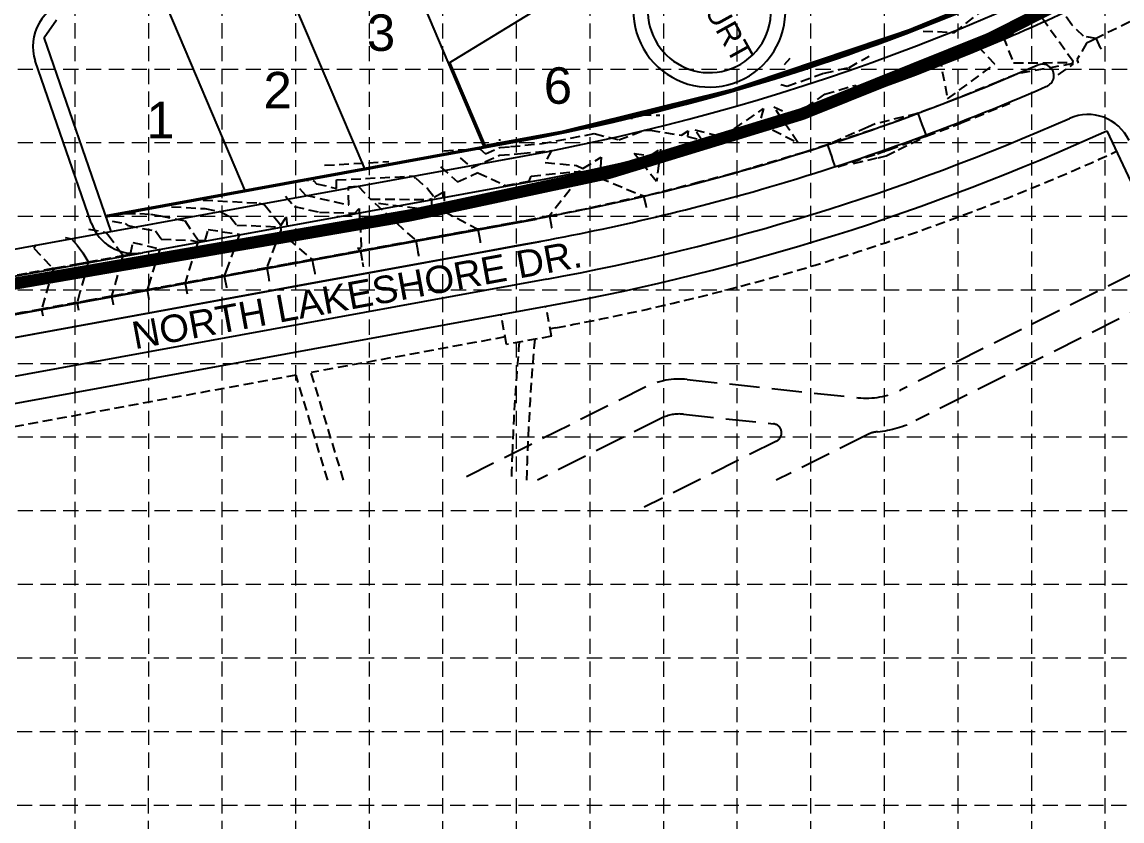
# Model space of a CAD drawing. Header units: feet. Extents: x 4586 to 6528, y 2127 to 5231.
# Drawn here: x 5134 to 5858, y 2652 to 3178 of the extents above; entities that cross this region are included whole.
import ezdxf
from ezdxf.enums import TextEntityAlignment as Align

# ---------------------------------------------------------------- set-up
doc = ezdxf.new("R2010")
doc.units = ezdxf.units.FT
doc.header["$LTSCALE"] = 80
doc.header["$MEASUREMENT"] = 0
for name, pattern in [('DASHED', [0.35, 0.25, -0.1]), ('HIDDEN', [0.375, 0.25, -0.125]), ('PHANTOM2', [1.25, 0.625, -0.125, 0.125, -0.125, 0.125, -0.125]), ('TIGHT', [0.12, 0.08, -0.04])]:
    doc.linetypes.add(name, pattern=pattern)
for name, color, linetype in [('CONT-MJR', 9, 'TIGHT'), ('CONT-MNR', 8, 'TIGHT'), ('GRID', 254, 'HIDDEN'), ('LIMITS OF DISTURBANCE', 1, 'HIDDEN'), ('LOTNUMS', 8, 'CONTINUOUS'), ('LOTS', 8, 'CONTINUOUS'), ('NEW-FIRELANE', 8, 'DASHED'), ('P-PAV', 8, 'CONTINUOUS'), ('P-RW', 161, 'TIGHT'), ('PROPERTY', 7, 'PHANTOM2'), ('ROAD-LINE', 60, 'CONTINUOUS'), ('ROW', 60, 'CONTINUOUS'), ('STREETS', 9, 'CONTINUOUS'), ('txu', 8, 'TIGHT')]:
    doc.layers.add(name, color=color, linetype=linetype)
doc.styles.get("Standard").update_dxf_attribs({"font": 'ARIAL.TTF', "height": 6.4})

msp = doc.modelspace()

# ---------------------------------------------------------------- linework, layer by layer
at = {"layer": 'CONT-MJR', "color": 35}
for points, elevation in [([(5636.06, 3149.68), (5639.7, 3153.84)], 545), ([(5341.25, 3073.61), (5392.13, 3076.15)], 540), ([(5341.36, 3068.07), (5341.25, 3073.61)], 540), ([(5451.81, 3069.08), (5450.95, 3069.69)], 540), ([(5405.46, 3062.36), (5412.18, 3065.98)], 540), ([(5200.9, 3051.54), (5202.61, 3051.43)], 535), ([(5202.61, 3051.43), (5211.75, 3051.5)], 535), ([(5211.75, 3051.5), (5218.95, 3051.11)], 535), ([(5218.95, 3051.11), (5225.38, 3049.88)], 535), ([(5277.47, 3037.83), (5269.76, 3016.91)], 535), ([(5407.01, 3036.14), (5393.46, 3033.64)], 540), ([(5393.46, 3033.64), (5394.5, 3027.98)], 540), ([(5394.89, 3025.82), (5395.15, 3024.39)], 540), ([(5154.78, 3014.35), (5147.26, 2988.64)], 530), ([(5269.76, 3016.91), (5267.45, 3010.64)], 535), ([(5259.46, 3009.16), (5241.61, 3005.86)], 535), ([(5241.61, 3005.86), (5242.5, 3000.98)], 535), ([(5242.5, 3000.98), (5242.52, 3000.88)], 535)]:
    msp.add_lwpolyline(points, dxfattribs=dict(at, elevation=elevation))
at = {"layer": 'CONT-MJR', "color": 35, "extrusion": (-0.053993, -0.998541, 0), "elevation": -3356.22}
msp.add_lwpolyline([(5142.7, 540), (5152.67, 540)], dxfattribs=at)
at = {"layer": 'CONT-MJR', "color": 35, "extrusion": (0.757716, 0.652585, 0), "elevation": 6041.35}
msp.add_lwpolyline([(-1147.36, 540), (-1150.08, 540)], dxfattribs=at)
at = {"layer": 'CONT-MJR', "color": 35, "extrusion": (-0.220331, -0.975425, 0), "elevation": -4169.54}
msp.add_lwpolyline([(4520.56, 540), (4534.11, 540)], dxfattribs=at)
at = {"layer": 'CONT-MJR', "color": 35, "extrusion": (0.725414, 0.688313, 0), "elevation": 6028.88}
msp.add_lwpolyline([(-1479.99, 540), (-1481.79, 540)], dxfattribs=at)
at = {"layer": 'CONT-MJR', "color": 35, "extrusion": (-0.661834, -0.749651, 0), "elevation": -5874.57}
msp.add_lwpolyline([(2008.11, 540), (2018.54, 540)], dxfattribs=at)
at = {"layer": 'CONT-MJR', "color": 35, "extrusion": (0.029465, -0.999566, 0), "elevation": -2907.75}
msp.add_lwpolyline([(5539.03, 540), (5539.78, 540)], dxfattribs=at)
at = {"layer": 'CONT-MJR', "color": 35, "extrusion": (0.17902, -0.983845, 0), "elevation": -2044.16}
msp.add_lwpolyline([(5913.17, 540), (5913.83, 540)], dxfattribs=at)
at = {"layer": 'CONT-MJR', "color": 35, "extrusion": (0.81078, -0.585351, 0), "elevation": 2623.73}
msp.add_lwpolyline([(5680.5, 540), (5679.57, 540)], dxfattribs=at)
at = {"layer": 'CONT-MJR', "color": 35, "extrusion": (0.794369, 0.607436, 0), "elevation": 6154.11}
msp.add_lwpolyline([(-843.8, 540), (-850.82, 540)], dxfattribs=at)
at = {"layer": 'CONT-MJR', "color": 35, "extrusion": (0.999989, 0.004653, 0), "elevation": 5426.39}
msp.add_lwpolyline([(3040.77, 540), (3027.66, 540)], dxfattribs=at)
at = {"layer": 'CONT-MJR', "color": 35, "extrusion": (-0.186915, -0.982376, 0), "elevation": -3972.83}
msp.add_lwpolyline([(4563.22, 535), (4579.56, 535)], dxfattribs=at)
at = {"layer": 'CONT-MJR', "color": 35, "extrusion": (0.469097, 0.883146, 0), "elevation": 5235}
msp.add_lwpolyline([(-3347.71, 540), (-3372.67, 540)], dxfattribs=at)
at = {"layer": 'CONT-MJR', "color": 35, "extrusion": (0.826231, 0.563332, 0), "elevation": 6047.01}
msp.add_lwpolyline([(-435.29, 535), (-450.94, 535)], dxfattribs=at)
at = {"layer": 'CONT-MJR', "color": 35, "extrusion": (0.96833, -0.249674, 0), "elevation": 4331.08}
msp.add_lwpolyline([(4249.7, 535), (4257.2, 535)], dxfattribs=at)
at = {"layer": 'CONT-MJR', "color": 35, "extrusion": (-0.152255, -0.988341, 0), "elevation": -3805.94}
msp.add_lwpolyline([(4732.53, 535), (4753.41, 535)], dxfattribs=at)
at = {"layer": 'CONT-MJR', "color": 35, "extrusion": (0.18109, -0.983467, 0), "elevation": -2006.79}
msp.add_lwpolyline([(5895.17, 540), (5867.43, 540)], dxfattribs=at)
at = {"layer": 'CONT-MJR', "color": 35, "extrusion": (-0.028572, -0.999592, 0), "elevation": -3182.66}
msp.add_lwpolyline([(5161.42, 535), (5166.13, 535)], dxfattribs=at)
at = {"layer": 'CONT-MJR', "color": 35, "extrusion": (0.98367, 0.179982, 0)}
for points, elevation in [([(2007.62, 540), (2005.43, 540)], 5851.38), ([(2003.98, 540), (2003.02, 540)], 5851.38), ([(2008.31, 535), (2006.13, 535)], 5697.02)]:
    msp.add_lwpolyline(points, dxfattribs=dict(at, elevation=elevation))
at = {"layer": 'CONT-MJR', "color": 35, "extrusion": (0.177986, -0.984033, 0), "elevation": -2049.76}
for points in [[(5585.36, 530), (5593.71, 530)], [(5593.71, 530), (5609.49, 530)]]:
    msp.add_lwpolyline(points, dxfattribs=at)
at = {"layer": 'CONT-MJR', "color": 35, "extrusion": (0.959776, -0.280767, 0), "elevation": 4101.1}
msp.add_lwpolyline([(4341.53, 530), (4340.4, 530)], dxfattribs=at)
at = {"layer": 'CONT-MJR', "color": 35, "extrusion": (0.181698, -0.983354, 0), "elevation": -2003.44}
msp.add_lwpolyline([(5726.8, 535), (5718.67, 535)], dxfattribs=at)
at = {"layer": 'CONT-MJR', "color": 35, "extrusion": (0.182001, -0.983298, 0), "elevation": -2001.93}
for points in [[(5592.07, 530), (5581.05, 530)], [(5605.22, 530), (5592.07, 530)]]:
    msp.add_lwpolyline(points, dxfattribs=at)
at = {"layer": 'CONT-MNR', "color": 35, "extrusion": (-0.621916, 0.783084, 0), "elevation": -1091.87}
msp.add_lwpolyline([(-6473.02, 544), (-6498.12, 544)], dxfattribs=at)
at = {"layer": 'CONT-MNR', "color": 35}
for points, elevation in [([(5826.06, 3151.46), (5801.92, 3185.24)], 543), ([(5774.54, 3149.86), (5760.18, 3164.76)], 543), ([(5841.15, 3166.81), (5832.74, 3168.26)], 542), ([(5678.36, 3147.43), (5691.88, 3155.16)], 544), ([(5734.34, 3148), (5738.09, 3154.46)], 543), ([(5738.09, 3154.46), (5743.36, 3126.94)], 543), ([(5786.85, 3150.69), (5826.08, 3150.86)], 543), ([(5829.06, 3151.48), (5829.1, 3151.4)], 543), ([(5829.1, 3151.4), (5829.44, 3150.68)], 543), ([(5637.73, 3135.27), (5662.09, 3143.99)], 544), ([(5711.96, 3139.75), (5734.34, 3148)], 543), ([(5633.63, 3136.5), (5637.73, 3135.27)], 544), ([(5682.21, 3135.88), (5688.47, 3131.08)], 543), ([(5622.26, 3120.52), (5619.61, 3111)], 543), ([(5644.82, 3098.15), (5629.07, 3121.83)], 543), ([(5743.38, 3124.71), (5741.39, 3123.98)], 543), ([(5542.01, 3116.38), (5554.01, 3116.29)], 544), ([(5723.65, 3117.44), (5695.68, 3110.45)], 543), ([(5726.7, 3110.04), (5725.6, 3113.17)], 544), ([(5547.73, 3106.32), (5568.33, 3103.09)], 543), ([(5568.33, 3103.09), (5572.64, 3105.9)], 543), ([(5572.64, 3105.9), (5572.21, 3102.29)], 543), ([(5577.11, 3106.62), (5595.14, 3101.9)], 543), ([(5619.61, 3111), (5644.82, 3098.15)], 543), ([(5696.73, 3107.46), (5693.91, 3106.53)], 544), ([(5729.47, 3102.59), (5728.37, 3105.72)], 544), ([(5749.16, 3109.8), (5751.37, 3110.7)], 543), ([(5751.37, 3110.7), (5752.41, 3111.12)], 543), ([(5448.05, 3100.01), (5448.45, 3100.04)], 544), ([(5448.45, 3100.04), (5448.51, 3099.98)], 544), ([(5572.21, 3102.29), (5581.58, 3099.79)], 543), ([(5704.76, 3093.47), (5729.47, 3102.59)], 544), ([(5710.91, 3093.37), (5729.23, 3102.44)], 543), ([(5435.56, 3094.1), (5439.31, 3090.79)], 543), ([(5439.31, 3090.79), (5448.65, 3094.96)], 543), ([(5462.62, 3090.98), (5482.65, 3092.91)], 542), ([(5482.65, 3092.91), (5478.6, 3085.04)], 542), ([(5537.12, 3090.99), (5547.81, 3089.62)], 542), ([(5649.51, 3091.87), (5614.05, 3081.4)], 543), ([(5664.75, 3096.92), (5650.84, 3092.31)], 543), ([(5664.46, 3096.77), (5666.08, 3091.58)], 544), ([(5671.19, 3082.25), (5697.2, 3090.86)], 544), ([(5333.48, 3083.25), (5375.65, 3085.65)], 542), ([(5430.11, 3081.61), (5448.64, 3089.87)], 542), ([(5478.6, 3085.04), (5499.23, 3083.09)], 542), ([(5503.39, 3081.04), (5515.46, 3088.5)], 542), ([(5666.91, 3089.21), (5667.74, 3086.83)], 544), ([(5667.74, 3086.83), (5669.11, 3082.46)], 544), ([(5697.75, 3088.23), (5703.03, 3089.46)], 543), ([(5500.09, 3078.94), (5501.3, 3079.69)], 541), ([(5601.81, 3077.79), (5580.61, 3072.3)], 543), ([(5614.05, 3081.4), (5601.81, 3077.79)], 543), ([(5349.12, 3069.13), (5355.54, 3069.45)], 539), ([(5349.36, 3057.16), (5349.12, 3069.13)], 539), ([(5452.39, 3069.89), (5467.99, 3072.73)], 541), ([(5467.99, 3072.73), (5469.38, 3076.16)], 541), ([(5514.38, 3074.91), (5543.31, 3063.04)], 542), ([(5580.61, 3072.3), (5553.67, 3065.31)], 543), ([(5543.31, 3063.04), (5505.13, 3054.47)], 542), ([(5353.32, 3051.74), (5356.14, 3054.89)], 538), ([(5363.64, 3061.03), (5402.51, 3060.72)], 539), ([(5403.8, 3053.66), (5366.53, 3058.33)], 539), ([(5544.75, 3056.9), (5545.06, 3055.37)], 543), ([(5264.65, 3052.82), (5271.36, 3049.32)], 536), ([(5472.49, 3048.14), (5462.24, 3046.26)], 541), ([(5481.43, 3049.89), (5472.49, 3048.14)], 541), ([(5178.12, 3041.12), (5189.63, 3039.09)], 533), ([(5193.6, 3046.56), (5202.16, 3045.05)], 534), ([(5275.6, 3043.94), (5304.15, 3042.72)], 536), ([(5304.54, 3040.57), (5295.4, 3015.75)], 536), ([(5482.45, 3044.15), (5482.86, 3042.17)], 542), ([(5189.63, 3039.09), (5190.98, 3037.58)], 533), ([(5190.98, 3037.58), (5199.98, 3024.91)], 533), ([(5435.7, 3033.29), (5435.76, 3032.99)], 541), ([(5435.76, 3032.99), (5435.92, 3032.11)], 541), ([(5143.74, 3030.7), (5142.01, 3028.62)], 531), ([(5142.01, 3028.62), (5154.28, 3015.78)], 531), ([(5170.59, 3030.78), (5174.3, 3025.56)], 532), ([(5205.77, 3024.75), (5207.26, 3032.51)], 533), ([(5207.26, 3032.51), (5225.11, 3028.25)], 533), ([(5225.11, 3028.25), (5218.12, 3006.06)], 533), ([(5248.96, 3029.21), (5241.62, 3005.91)], 534), ([(5357.6, 3028.39), (5355.11, 3028.65)], 538), ([(5357, 3027.02), (5355.52, 3026.75)], 538), ([(5177.89, 3019.62), (5172.44, 2999.7)], 531), ([(5200.63, 3023.77), (5199.62, 3020.1)], 532), ([(5199.98, 3024.91), (5200.64, 3023.83)], 533), ([(5200.64, 3023.83), (5202.26, 3024.12)], 533), ([(5202.26, 3024.12), (5205.77, 3024.75)], 533), ([(5325.31, 3021.22), (5308.64, 3018.15)], 537), ([(5325.3, 3021.17), (5325.79, 3018.52)], 538), ([(5325.79, 3018.52), (5326.73, 3013.35)], 538), ([(5358.42, 3019.15), (5358.92, 3016.44)], 539), ([(5358.92, 3016.44), (5358.92, 3016.42)], 539), ([(5267.68, 3009.32), (5268.88, 3002.76)], 536), ([(5172.44, 2999.7), (5170.59, 2992.91)], 531), ([(5210.27, 3000.16), (5193.32, 2997.02)], 533), ([(5216.63, 3001.34), (5210.27, 3000.16)], 533), ([(5223.18, 3002.5), (5216.62, 3001.29)], 534), ([(5216.62, 3001.29), (5216.8, 3000.3)], 534), ([(5216.8, 3000.3), (5216.81, 3000.28)], 534), ([(5268.88, 3002.76), (5268.89, 3002.69)], 536), ([(5178.74, 2994.37), (5170.58, 2992.86)], 532), ([(5170.58, 2992.86), (5170.8, 2991.67)], 532), ([(5170.86, 2991.35), (5171.5, 2987.84)], 532), ([(5147.25, 2988.59), (5147.87, 2985.19)], 531), ([(5147.87, 2985.19), (5148.04, 2984.27)], 531)]:
    msp.add_lwpolyline(points, dxfattribs=dict(at, elevation=elevation))
at = {"layer": 'CONT-MNR', "color": 35, "extrusion": (0.813599, 0.581426, 0), "elevation": 6585.74}
msp.add_lwpolyline([(-803.19, 542), (-790.43, 542)], dxfattribs=at)
at = {"layer": 'CONT-MNR', "color": 35, "extrusion": (-0.016657, -0.999861, 0), "elevation": -3266.39}
msp.add_lwpolyline([(5673.66, 544), (5683.16, 544)], dxfattribs=at)
at = {"layer": 'CONT-MNR', "color": 35, "extrusion": (-0.056221, -0.998418, 0), "elevation": -3488.79}
msp.add_lwpolyline([(5549.42, 544), (5560.62, 544)], dxfattribs=at)
at = {"layer": 'CONT-MNR', "color": 35, "extrusion": (-0.697462, -0.716622, 0), "elevation": -6338.55}
msp.add_lwpolyline([(1970.12, 542), (1959.53, 542)], dxfattribs=at)
at = {"layer": 'CONT-MNR', "color": 35, "extrusion": (0.43723, -0.899349, 0)}
for points, elevation in [([(6662.47, 542), (6637.86, 542)], -294.14), ([(6633.84, 543), (6630.85, 543)], -294.09)]:
    msp.add_lwpolyline(points, dxfattribs=dict(at, elevation=elevation))
at = {"layer": 'CONT-MNR', "color": 35, "extrusion": (0.086392, -0.996261, 0), "elevation": -2655.3}
msp.add_lwpolyline([(6012.06, 543), (6031.58, 543)], dxfattribs=at)
at = {"layer": 'CONT-MNR', "color": 35, "extrusion": (0.975016, -0.222135, 0), "elevation": 4931.85}
msp.add_lwpolyline([(4371.2, 543), (4372.55, 543)], dxfattribs=at)
at = {"layer": 'CONT-MNR', "color": 35, "extrusion": (0.926741, 0.3757, 0), "elevation": 6546.63}
msp.add_lwpolyline([(764.18, 543), (745.76, 543)], dxfattribs=at)
at = {"layer": 'CONT-MNR', "color": 35, "extrusion": (0.864197, -0.503154, 0), "elevation": 3450.65}
msp.add_lwpolyline([(5669.89, 543), (5657.2, 543)], dxfattribs=at)
at = {"layer": 'CONT-MNR', "color": 35, "extrusion": (-0.437231, 0.899349, 0), "elevation": 294.09}
msp.add_lwpolyline([(-6637.9, 543), (-6633.84, 543)], dxfattribs=at)
at = {"layer": 'CONT-MNR', "color": 35, "extrusion": (0.906201, 0.422847, 0)}
for points, elevation in [([(392.98, 543), (399.8, 543)], 6632.37), ([(392.46, 543), (391.08, 543)], 6614.9)]:
    msp.add_lwpolyline(points, dxfattribs=dict(at, elevation=elevation))
at = {"layer": 'CONT-MNR', "color": 35, "extrusion": (0.891606, 0.452813, 0), "elevation": 6641.78}
for points in [[(171.08, 543), (171.72, 543)], [(170.61, 543), (171.08, 543)]]:
    msp.add_lwpolyline(points, dxfattribs=at)
at = {"layer": 'CONT-MNR', "color": 35, "extrusion": (0.592272, -0.805738, 0), "elevation": 882.14}
msp.add_lwpolyline([(6479.65, 543), (6518.34, 543)], dxfattribs=at)
at = {"layer": 'CONT-MNR', "color": 35, "extrusion": (-0.182355, 0.983233, 0), "elevation": 2035}
msp.add_lwpolyline([(-6302.66, 543), (-6265.59, 543)], dxfattribs=at)
at = {"layer": 'CONT-MNR', "color": 35, "extrusion": (0.567671, -0.823255, 0), "elevation": 714.29}
msp.add_lwpolyline([(6572.3, 543), (6584.37, 543)], dxfattribs=at)
at = {"layer": 'CONT-MNR', "color": 35, "extrusion": (0.91979, 0.392411, 0), "elevation": 6594.77}
for points in [[(611.12, 543), (611.39, 543)], [(610.85, 543), (611.12, 543)]]:
    msp.add_lwpolyline(points, dxfattribs=at)
at = {"layer": 'CONT-MNR', "color": 35, "extrusion": (0.999376, 0.035323, 0), "elevation": 5933.74}
msp.add_lwpolyline([(2943.1, 543), (2943.7, 543)], dxfattribs=at)
at = {"layer": 'CONT-MNR', "color": 35, "extrusion": (0.206745, -0.978395, 0), "elevation": -1905.45}
msp.add_lwpolyline([(6189.77, 544), (6206.4, 544)], dxfattribs=at)
at = {"layer": 'CONT-MNR', "color": 35, "extrusion": (0.376731, -0.926323, 0), "elevation": -730.78}
for points in [[(6547.13, 543), (6533.28, 543)], [(6533.28, 543), (6497.39, 543)]]:
    msp.add_lwpolyline(points, dxfattribs=at)
at = {"layer": 'CONT-MNR', "color": 35, "extrusion": (0.288106, -0.957598, 0), "elevation": -1365.83}
msp.add_lwpolyline([(6324.37, 543), (6344.74, 543)], dxfattribs=at)
at = {"layer": 'CONT-MNR', "color": 35, "extrusion": (-0.346055, 0.938214, 0), "elevation": 969.1}
msp.add_lwpolyline([(-6420.53, 543), (-6445.57, 543)], dxfattribs=at)
at = {"layer": 'CONT-MNR', "color": 35, "extrusion": (0.569265, -0.822154, 0), "elevation": 650.23}
msp.add_lwpolyline([(6412.29, 543), (6437.41, 543)], dxfattribs=at)
at = {"layer": 'CONT-MNR', "color": 35, "extrusion": (0.566128, -0.824318, 0), "elevation": 610.61}
msp.add_lwpolyline([(6368.24, 543), (6401.14, 543)], dxfattribs=at)
at = {"layer": 'CONT-MNR', "color": 35, "extrusion": (-0.427152, -0.90418, 0), "elevation": -5227.17}
msp.add_lwpolyline([(3756.2, 543), (3770.55, 543)], dxfattribs=at)
at = {"layer": 'CONT-MNR', "color": 35, "extrusion": (-0.345845, 0.938292, 0)}
for points, elevation in [([(-6467.5, 543), (-6448.61, 543)], 945.57), ([(-6448.88, 544), (-6422.82, 544)], 945.52)]:
    msp.add_lwpolyline(points, dxfattribs=dict(at, elevation=elevation))
at = {"layer": 'CONT-MNR', "color": 35, "extrusion": (0.37732, -0.926083, 0), "elevation": -710.66}
msp.add_lwpolyline([(6501.09, 543), (6535.51, 543)], dxfattribs=at)
at = {"layer": 'CONT-MNR', "color": 35, "extrusion": (-0.247493, -0.96889, 0)}
for points, elevation in [([(4587.13, 544), (4593.08, 544)], -4387.34), ([(4571.22, 543), (4587.87, 543)], -4371.43)]:
    msp.add_lwpolyline(points, dxfattribs=dict(at, elevation=elevation))
at = {"layer": 'CONT-MNR', "color": 35, "extrusion": (0.932357, 0.361539, 0)}
for points, elevation in [([(832.56, 544), (837.19, 544)], 6463.84), ([(824.61, 544), (829.24, 544)], 6463.73)]:
    msp.add_lwpolyline(points, dxfattribs=dict(at, elevation=elevation))
at = {"layer": 'CONT-MNR', "color": 35, "extrusion": (-0.355781, 0.934569, 0), "elevation": 930.72}
msp.add_lwpolyline([(-6268.31, 543), (-6286.23, 543)], dxfattribs=at)
at = {"layer": 'CONT-MNR', "color": 35, "extrusion": (-0.007342, -0.999973, 0), "elevation": -3146.96}
msp.add_lwpolyline([(5520.83, 543), (5524.78, 543)], dxfattribs=at)
at = {"layer": 'CONT-MNR', "color": 35, "extrusion": (0.836902, 0.547353, 0), "elevation": 6367.91}
msp.add_lwpolyline([(-460.87, 543), (-452.71, 543)], dxfattribs=at)
at = {"layer": 'CONT-MNR', "color": 35, "extrusion": (0.314579, -0.949231, 0)}
for points, elevation in [([(6382.09, 544), (6351.06, 544)], -1157.63), ([(6336.73, 543), (6335.32, 543)], -1157.68)]:
    msp.add_lwpolyline(points, dxfattribs=dict(at, elevation=elevation))
at = {"layer": 'CONT-MNR', "color": 35, "extrusion": (-0.400496, 0.916299, 0), "elevation": 568.99}
msp.add_lwpolyline([(-6459.5, 543), (-6430.9, 543)], dxfattribs=at)
at = {"layer": 'CONT-MNR', "color": 35, "extrusion": (0.402189, -0.915557, 0), "elevation": -557.05}
msp.add_lwpolyline([(6465.71, 543), (6460.54, 543)], dxfattribs=at)
at = {"layer": 'CONT-MNR', "color": 35, "extrusion": (0.345845, -0.938292, 0), "elevation": -945.52}
msp.add_lwpolyline([(6422.82, 544), (6419.89, 544)], dxfattribs=at)
at = {"layer": 'CONT-MNR', "color": 35, "extrusion": (0.346054, -0.938215, 0)}
for points, elevation in [([(6448.86, 543), (6467.96, 543)], -928.14), ([(6467.96, 543), (6470.1, 543)], -928.14), ([(6419.84, 544), (6422.79, 544)], -928.19)]:
    msp.add_lwpolyline(points, dxfattribs=dict(at, elevation=elevation))
at = {"layer": 'CONT-MNR', "color": 35, "extrusion": (0.407172, -0.913351, 0)}
for points, elevation in [([(6238.63, 544), (6238.81, 544)], -612.89), ([(6202.2, 541), (6216.89, 541)], -598.95)]:
    msp.add_lwpolyline(points, dxfattribs=dict(at, elevation=elevation))
at = {"layer": 'CONT-MNR', "color": 35, "extrusion": (0.079474, -0.996837, 0)}
for points, elevation in [([(5677.81, 544), (5677.93, 544)], -2657.22), ([(5676.97, 542), (5691, 542)], -2647.07), ([(5677.39, 543), (5684.46, 543)], -2652.14)]:
    msp.add_lwpolyline(points, dxfattribs=dict(at, elevation=elevation))
at = {"layer": 'CONT-MNR', "color": 35, "extrusion": (0.096014, -0.99538, 0)}
for points, elevation in [([(5721.26, 544), (5721.61, 544)], -2562.58), ([(5727.71, 543), (5748.6, 543)], -2557.39)]:
    msp.add_lwpolyline(points, dxfattribs=dict(at, elevation=elevation))
at = {"layer": 'CONT-MNR', "color": 35, "extrusion": (0.187403, -0.982283, 0), "elevation": -2016.33}
msp.add_lwpolyline([(5959.96, 543), (5994.98, 543)], dxfattribs=at)
at = {"layer": 'CONT-MNR', "color": 35, "extrusion": (0.053471, -0.998569, 0), "elevation": -2799.03}
msp.add_lwpolyline([(5569.49, 543), (5593.23, 543)], dxfattribs=at)
at = {"layer": 'CONT-MNR', "color": 35, "extrusion": (0.780301, 0.625404, 0), "elevation": 6253.74}
msp.add_lwpolyline([(-1074.71, 542), (-1051.04, 542)], dxfattribs=at)
at = {"layer": 'CONT-MNR', "color": 35, "extrusion": (0.546958, -0.83716, 0), "elevation": 447.91}
msp.add_lwpolyline([(6334.3, 542), (6342.24, 542)], dxfattribs=at)
at = {"layer": 'CONT-MNR', "color": 35, "extrusion": (0.993132, -0.117001, 0), "elevation": 5154.31}
msp.add_lwpolyline([(3722.59, 542), (3701, 542)], dxfattribs=at)
at = {"layer": 'CONT-MNR', "color": 35, "extrusion": (0.943888, 0.330265, 0), "elevation": 6369.19}
msp.add_lwpolyline([(1046.8, 544), (1044.28, 544)], dxfattribs=at)
at = {"layer": 'CONT-MNR', "color": 35, "extrusion": (0.314399, -0.949291, 0), "elevation": -1142.94}
msp.add_lwpolyline([(6380.07, 544), (6385.1, 544)], dxfattribs=at)
at = {"layer": 'CONT-MNR', "color": 35, "extrusion": (-0.443993, 0.89603, 0), "elevation": 236.15}
msp.add_lwpolyline([(-6481.79, 543), (-6490.58, 543)], dxfattribs=at)
at = {"layer": 'CONT-MNR', "color": 35, "extrusion": (-0.660876, -0.750495, 0)}
for points, elevation in [([(2028.79, 542), (2038.72, 542)], -5901.36), ([(2023.03, 541), (2037.88, 541)], -5888.38)]:
    msp.add_lwpolyline(points, dxfattribs=dict(at, elevation=elevation))
at = {"layer": 'CONT-MNR', "color": 35, "extrusion": (0.99683, -0.079563, 0)}
for points, elevation in [([(3517.53, 542), (3503.9, 542)], 5252.25), ([(3507.62, 541), (3502.84, 541)], 5238.83)]:
    msp.add_lwpolyline(points, dxfattribs=dict(at, elevation=elevation))
at = {"layer": 'CONT-MNR', "color": 35, "extrusion": (0.226489, -0.974014, 0), "elevation": -1717.5}
msp.add_lwpolyline([(6232.46, 543), (6249.14, 543)], dxfattribs=at)
at = {"layer": 'CONT-MNR', "color": 35, "extrusion": (-0.419305, -0.907846, 0), "elevation": -5073.35}
msp.add_lwpolyline([(3642.75, 541), (3661.73, 541)], dxfattribs=at)
at = {"layer": 'CONT-MNR', "color": 35, "extrusion": (0.103412, -0.994639, 0), "elevation": -2494.07}
msp.add_lwpolyline([(5758.17, 541), (5786.5, 541)], dxfattribs=at)
at = {"layer": 'CONT-MNR', "color": 35, "extrusion": (-0.058733, -0.998274, 0), "elevation": -3396.66}
msp.add_lwpolyline([(5307.23, 541), (5309.76, 541)], dxfattribs=at)
at = {"layer": 'CONT-MNR', "color": 35, "extrusion": (-0.443351, -0.896348, 0), "elevation": -5201.62}
msp.add_lwpolyline([(3562.33, 542), (3566.97, 542)], dxfattribs=at)
at = {"layer": 'CONT-MNR', "color": 35, "extrusion": (0.954371, 0.298624, 0), "elevation": 6330.93}
msp.add_lwpolyline([(1248.88, 544), (1248.23, 544)], dxfattribs=at)
at = {"layer": 'CONT-MNR', "color": 35, "extrusion": (0.725414, 0.688313, 0), "elevation": 5997.73}
msp.add_lwpolyline([(-1459.66, 539), (-1470.43, 539)], dxfattribs=at)
at = {"layer": 'CONT-MNR', "color": 35, "extrusion": (-0.555248, -0.831685, 0), "elevation": -5580.61}
msp.add_lwpolyline([(2829.12, 541), (2829.61, 541)], dxfattribs=at)
at = {"layer": 'CONT-MNR', "color": 35, "extrusion": (0.555248, 0.831685, 0), "elevation": 5580.61}
msp.add_lwpolyline([(-2829.61, 541), (-2830.12, 541)], dxfattribs=at)
at = {"layer": 'CONT-MNR', "color": 35, "extrusion": (0.789045, -0.614336, 0), "elevation": 2451.44}
msp.add_lwpolyline([(5805.66, 541), (5773.94, 541)], dxfattribs=at)
at = {"layer": 'CONT-MNR', "color": 35, "extrusion": (0.757716, 0.652585, 0)}
for points, elevation in [([(-1142.78, 538), (-1151.83, 538)], 6020.53), ([(-1145.07, 539), (-1150.95, 539)], 6030.94)]:
    msp.add_lwpolyline(points, dxfattribs=dict(at, elevation=elevation))
at = {"layer": 'CONT-MNR', "color": 35, "extrusion": (-0.220331, -0.975425, 0)}
for points, elevation in [([(4515.07, 539), (4544.32, 539)], -4160.66), ([(4509.57, 538), (4526.47, 538)], -4151.78)]:
    msp.add_lwpolyline(points, dxfattribs=dict(at, elevation=elevation))
at = {"layer": 'CONT-MNR', "color": 35, "extrusion": (0.21885, -0.975759, 0), "elevation": -1775.58}
msp.add_lwpolyline([(6089.88, 543), (6079.24, 543)], dxfattribs=at)
at = {"layer": 'CONT-MNR', "color": 35, "extrusion": (0.972144, 0.234383, 0), "elevation": 6106.78}
for points in [[(1678.4, 543), (1672.18, 543)], [(1672.18, 543), (1672.15, 543)]]:
    msp.add_lwpolyline(points, dxfattribs=at)
at = {"layer": 'CONT-MNR', "color": 35, "extrusion": (-0.053993, -0.998541, 0)}
for points, elevation in [([(5060.05, 536), (5082, 536)], -3334), ([(5080.71, 537), (5117.4, 537)], -3339.56)]:
    msp.add_lwpolyline(points, dxfattribs=dict(at, elevation=elevation))
at = {"layer": 'CONT-MNR', "color": 35, "extrusion": (-0.188289, -0.982114, 0)}
for points, elevation in [([(4585.44, 536), (4595.67, 536)], -3989.49), ([(4619.77, 537), (4622.15, 537)], -3999.78)]:
    msp.add_lwpolyline(points, dxfattribs=dict(at, elevation=elevation))
at = {"layer": 'CONT-MNR', "color": 35, "extrusion": (-0.462424, -0.886659, 0), "elevation": -5158.77}
msp.add_lwpolyline([(3278.66, 537), (3280.42, 537)], dxfattribs=at)
at = {"layer": 'CONT-MNR', "color": 35, "extrusion": (0.78512, 0.619344, 0)}
for points, elevation in [([(-878.7, 537), (-894.16, 537)], 6049.95), ([(-870.7, 536), (-877.56, 536)], 6027.22)]:
    msp.add_lwpolyline(points, dxfattribs=dict(at, elevation=elevation))
at = {"layer": 'CONT-MNR', "color": 35, "extrusion": (0.998486, 0.054999, 0), "elevation": 5516.05}
msp.add_lwpolyline([(2755.68, 538), (2729.14, 538)], dxfattribs=at)
at = {"layer": 'CONT-MNR', "color": 35, "extrusion": (-0.661834, -0.749651, 0), "elevation": -5844.54}
msp.add_lwpolyline([(1994.04, 539), (1994.97, 539)], dxfattribs=at)
at = {"layer": 'CONT-MNR', "color": 35, "extrusion": (-0.674787, -0.738012, 0), "elevation": -5878.35}
msp.add_lwpolyline([(1896.84, 539), (1933.35, 539)], dxfattribs=at)
at = {"layer": 'CONT-MNR', "color": 35, "extrusion": (-0.474375, 0.880323, 0), "elevation": 131.6}
msp.add_lwpolyline([(-6207.88, 539), (-6209.31, 539)], dxfattribs=at)
at = {"layer": 'CONT-MNR', "color": 35, "extrusion": (0.999989, 0.004653, 0), "elevation": 5417.95}
msp.add_lwpolyline([(3036.22, 539), (3028.48, 539)], dxfattribs=at)
at = {"layer": 'CONT-MNR', "color": 35, "extrusion": (0.851491, -0.524369, 0)}
for points, elevation in [([(5373.1, 537), (5379.93, 537)], 2920.89), ([(5372.18, 536), (5372.51, 536)], 2920.93)]:
    msp.add_lwpolyline(points, dxfattribs=dict(at, elevation=elevation))
at = {"layer": 'CONT-MNR', "color": 35, "extrusion": (0.996036, 0.08895, 0)}
for points, elevation in [([(2565.09, 537), (2550.49, 537)], 5558.38), ([(2559.12, 536), (2556.68, 536)], 5553.97)]:
    msp.add_lwpolyline(points, dxfattribs=dict(at, elevation=elevation))
at = {"layer": 'CONT-MNR', "color": 35, "extrusion": (-0.029488, -0.999565, 0), "elevation": -3208.27}
msp.add_lwpolyline([(5237.67, 538), (5261.01, 538)], dxfattribs=at)
at = {"layer": 'CONT-MNR', "color": 35, "extrusion": (0.191804, -0.981433, 0), "elevation": -1941.85}
msp.add_lwpolyline([(5988.78, 542), (5964.61, 542)], dxfattribs=at)
at = {"layer": 'CONT-MNR', "color": 35, "extrusion": (0.98367, 0.179982, 0)}
for points, elevation in [([(2013.48, 542), (2007.7, 542)], 5940.81), ([(2013.38, 541), (2008.97, 541)], 5892.88), ([(2008.97, 541), (2005.43, 541)], 5892.88), ([(2013.38, 539), (2005.56, 539)], 5814.31), ([(2005.56, 539), (2005.43, 539)], 5814.31), ([(2013.38, 537), (2007.57, 537)], 5751.69), ([(2005.43, 538), (2004.48, 538)], 5782.1), ([(2004.48, 538), (2003.61, 538)], 5782.1), ([(2013.38, 536), (2012.09, 536)], 5723.28), ([(2007.57, 537), (2005.43, 537)], 5751.69), ([(2005.43, 537), (2004.51, 537)], 5751.69), ([(2013.38, 533), (2009.25, 533)], 5647.92), ([(2012.35, 534), (2006.89, 534)], 5671.61), ([(2012.16, 532), (2011.84, 532)], 5624.81), ([(2009.25, 533), (2008.17, 533)], 5647.92), ([(2008.17, 533), (2007.59, 533)], 5647.92)]:
    msp.add_lwpolyline(points, dxfattribs=dict(at, elevation=elevation))
at = {"layer": 'CONT-MNR', "color": 35, "extrusion": (-0.628601, -0.777728, 0), "elevation": -5638.3}
msp.add_lwpolyline([(2131.75, 534), (2134.15, 534)], dxfattribs=at)
at = {"layer": 'CONT-MNR', "color": 35, "extrusion": (-0.186915, -0.982376, 0), "elevation": -3962.61}
msp.add_lwpolyline([(4543.43, 534), (4561.92, 534)], dxfattribs=at)
at = {"layer": 'CONT-MNR', "color": 35, "extrusion": (0.857143, 0.515078, 0), "elevation": 6114.46}
msp.add_lwpolyline([(-121.86, 537), (-123.55, 537)], dxfattribs=at)
at = {"layer": 'CONT-MNR', "color": 35, "extrusion": (0.18109, -0.983467, 0), "elevation": -2006.74}
msp.add_lwpolyline([(5917.43, 541), (5895.14, 541)], dxfattribs=at)
at = {"layer": 'CONT-MNR', "color": 35, "extrusion": (0.180954, -0.983491, 0), "elevation": -2007.55}
msp.add_lwpolyline([(5923.3, 541), (5917.15, 541)], dxfattribs=at)
at = {"layer": 'CONT-MNR', "color": 35, "extrusion": (0.979416, 0.201854, 0), "elevation": 5984.07}
msp.add_lwpolyline([(1872.8, 542), (1872.75, 542)], dxfattribs=at)
at = {"layer": 'CONT-MNR', "color": 35, "extrusion": (-0.173342, -0.984862, 0), "elevation": -3884.63}
msp.add_lwpolyline([(4558.27, 532), (4562.59, 532)], dxfattribs=at)
at = {"layer": 'CONT-MNR', "color": 35, "extrusion": (0.747226, 0.66457, 0), "elevation": 5877.76}
msp.add_lwpolyline([(-1165.98, 532), (-1171.54, 532)], dxfattribs=at)
at = {"layer": 'CONT-MNR', "color": 35, "extrusion": (0.826231, 0.563332, 0), "elevation": 6027.31}
msp.add_lwpolyline([(-430.02, 534), (-436.73, 534)], dxfattribs=at)
at = {"layer": 'CONT-MNR', "color": 35, "extrusion": (-0.028572, -0.999592, 0), "elevation": -3182.61}
msp.add_lwpolyline([(5137.14, 534), (5156.42, 534)], dxfattribs=at)
at = {"layer": 'CONT-MNR', "color": 35, "extrusion": (-0.232235, -0.97266, 0), "elevation": -4169.16}
msp.add_lwpolyline([(4397.24, 534), (4402.23, 534)], dxfattribs=at)
at = {"layer": 'CONT-MNR', "color": 35, "extrusion": (-0.65108, -0.759009, 0)}
for points, elevation in [([(2054.04, 537), (2074.9, 537)], -5760.34), ([(2092.68, 538), (2095.18, 538)], -5785.38)]:
    msp.add_lwpolyline(points, dxfattribs=dict(at, elevation=elevation))
at = {"layer": 'CONT-MNR', "color": 35, "extrusion": (0.181292, -0.983429, 0), "elevation": -2005.63}
msp.add_lwpolyline([(5854.08, 539), (5817.84, 539)], dxfattribs=at)
at = {"layer": 'CONT-MNR', "color": 35, "extrusion": (0.953799, -0.300445, 0)}
for points, elevation in [([(4470.07, 534), (4466.28, 534)], 4096.34), ([(4434.94, 533), (4429.98, 533)], 4073.88)]:
    msp.add_lwpolyline(points, dxfattribs=dict(at, elevation=elevation))
at = {"layer": 'CONT-MNR', "color": 35, "extrusion": (0.181495, -0.983392, 0)}
for points, elevation in [([(5815.92, 538), (5785.19, 538)], -2004.48), ([(5818.25, 539), (5817.4, 539)], -2004.43)]:
    msp.add_lwpolyline(points, dxfattribs=dict(at, elevation=elevation))
at = {"layer": 'CONT-MNR', "color": 35, "extrusion": (0.177896, -0.984049, 0)}
for points, elevation in [([(5625.64, 531), (5632.48, 531)], -2050.33), ([(5632.5, 532), (5641.45, 532)], -2050.37), ([(5610.83, 531), (5625.64, 531)], -2050.33)]:
    msp.add_lwpolyline(points, dxfattribs=dict(at, elevation=elevation))
at = {"layer": 'CONT-MNR', "color": 35, "extrusion": (0.852606, 0.522554, 0), "elevation": 5992.66}
msp.add_lwpolyline([(-124.24, 532), (-131.15, 532)], dxfattribs=at)
at = {"layer": 'CONT-MNR', "color": 35, "extrusion": (-0.177896, 0.984049, 0), "elevation": 2050.37}
msp.add_lwpolyline([(-5641.45, 532), (-5655.59, 532)], dxfattribs=at)
at = {"layer": 'CONT-MNR', "color": 35, "extrusion": (0.96453, -0.263972, 0), "elevation": 4217.97}
msp.add_lwpolyline([(4285.53, 532), (4261.66, 532)], dxfattribs=at)
at = {"layer": 'CONT-MNR', "color": 35, "extrusion": (-0.325647, -0.945491, 0), "elevation": -4529.87}
msp.add_lwpolyline([(3891.24, 531), (3892.13, 531)], dxfattribs=at)
at = {"layer": 'CONT-MNR', "color": 35, "extrusion": (0.177986, -0.984033, 0), "elevation": -2049.81}
for points in [[(5609.51, 531), (5610, 531)], [(5610, 531), (5611.01, 531)]]:
    msp.add_lwpolyline(points, dxfattribs=at)
at = {"layer": 'CONT-MNR', "color": 35, "extrusion": (0.181698, -0.983354, 0)}
for points, elevation in [([(5737.48, 536), (5726.78, 536)], -2003.39), ([(5755.21, 536), (5737.48, 536)], -2003.39), ([(5768.67, 537), (5755.19, 537)], -2003.34)]:
    msp.add_lwpolyline(points, dxfattribs=dict(at, elevation=elevation))
at = {"layer": 'CONT-MNR', "color": 35, "extrusion": (0.181901, -0.983317, 0), "elevation": -2002.31}
msp.add_lwpolyline([(5700.95, 534), (5682.2, 534)], dxfattribs=at)
at = {"layer": 'CONT-MNR', "color": 35, "extrusion": (0.182092, -0.983282, 0)}
for points, elevation in [([(5652.24, 532), (5637.41, 532)], -2001.31), ([(5629.13, 531), (5619.47, 531)], -2001.36)]:
    msp.add_lwpolyline(points, dxfattribs=dict(at, elevation=elevation))
at = {"layer": 'CONT-MNR', "color": 35, "extrusion": (0.182001, -0.983298, 0), "elevation": -2001.88}
msp.add_lwpolyline([(5619.28, 531), (5605.21, 531)], dxfattribs=at)
at = {"layer": 'GRID', "color": 252, "linetype": 'HIDDEN', "lineweight": 0, "ltscale": 0.5}
for p, q in [((5169.2, 2371.71), (5169.29, 5178.54)), ((5217.64, 2371.71), (5217.93, 5178.48)), ((5266.04, 2371.7), (5266.04, 5180.48)), ((5314.47, 2371.69), (5314.47, 5180.48)), ((5362.89, 2371.68), (5362.89, 5180.48)), ((5411.32, 2371.67), (5411.32, 5180.48)), ((5459.75, 2371.67), (5459.75, 5180.48)), ((5508.17, 2371.66), (5508.17, 5180.48)), ((5556.6, 2371.65), (5556.6, 5180.48)), ((5605.02, 2371.64), (5605.02, 5180.48)), ((5653.45, 2371.64), (5653.45, 5180.48)), ((5701.87, 2371.63), (5701.87, 5180.48)), ((5750.3, 2371.62), (5750.3, 5180.48)), ((5798.73, 2371.61), (5798.73, 5180.48)), ((5847.15, 2371.61), (5847.15, 5180.48)), ((4636.51, 3146.6), (6476.69, 3146.6)), ((4636.51, 3098.17), (6476.69, 3098.17)), ((4636.51, 3049.74), (6476.69, 3049.74)), ((4636.51, 3001.32), (6476.69, 3001.32)), ((4636.51, 2952.89), (6476.69, 2952.89)), ((4636.51, 2904.47), (6476.69, 2904.47)), ((4636.51, 2856.04), (6476.69, 2856.04)), ((4636.51, 2807.62), (6476.69, 2807.62)), ((4636.05, 2759.03), (6476.23, 2759.03)), ((4636.05, 2710.6), (6476.23, 2710.6)), ((4636.05, 2662.18), (6476.23, 2662.18))]:
    msp.add_line(p, q, dxfattribs=at)
at = {"layer": 'LIMITS OF DISTURBANCE', "ltscale": 2, "const_width": 8}
msp.add_lwpolyline([(6301.85, 3561.85, -0.173728), (5389.73, 3050.28), (4860.19, 2958.93), (4862.17, 2991.48), (4859.02, 3764.55)], format="xyb", dxfattribs=at)
at = {"layer": 'LOTS', "color": 7}
for p, q in [((5352.8, 3296.47), (5438.45, 3094.79)), ((5292.43, 3239.09), (5359.82, 3080.4)), ((5414.86, 3150.33), (5541.16, 3227.58)), ((5225.05, 3198.21), (5281.19, 3066.01)), ((5189.43, 3050.24), (5462.95, 3100.29)), ((5189.61, 3049.26), (5463.13, 3099.3))]:
    msp.add_line(p, q, dxfattribs=at)
for radius in [1439, 1440]:
    msp.add_arc((5203.96, 4515.79), radius, 280.36869, 293.24137, dxfattribs=at)
at = {"layer": 'NEW-FIRELANE'}
for p, q in [((5892.08, 3025.29), (5712.44, 2935.34)), ((5906.43, 3007.31), (5722.51, 2915.22)), ((5571.98, 2942.29), (5684.46, 2930.28)), ((5544.84, 2937.38), (5422.13, 2875.93)), ((5569.54, 2919.42), (5628.81, 2913.09)), ((5555.14, 2916.81), (5473.5, 2875.93)), ((5690.44, 2905.87), (5630.64, 2875.93)), ((5630.85, 2901.76), (5543.72, 2858.13))]:
    msp.add_line(p, q, dxfattribs=at)
for centre, radius, start, end in [((5566.78, 2893.56), 49, 83.90716, 116.59826), ((5689.82, 2980.49), 50.5, 263.90716, 296.59826), ((5566.78, 2893.56), 26, 83.90716, 116.59826), ((5628.17, 2907.12), 6, 296.59826, 83.90716), ((5689.82, 2980.49), 73, 275.90472, 296.59826), ((5699.39, 2887.99), 20, 95.90472, 116.59826)]:
    msp.add_arc(centre, radius, start, end, dxfattribs=at)
at = {"layer": 'P-PAV', "color": 7}
for p, q in [((5179.82, 3045.42), (5143.08, 3152.02)), ((5472.58, 3047.66), (5004.76, 2962.06)), ((5475.28, 3032.91), (5007.46, 2947.31))]:
    msp.add_line(p, q, dxfattribs=at)
for points in [[(5597.88, 3145.8, 0.779539), (5595.25, 3224.3, -0.230114), (5581.49, 3235.1, 0.006389), (5568.81, 3260.33)], [(5543.07, 3246.97, -0.005438), (5553.63, 3226.07, -0.261895), (5552.54, 3206.5, 0.690954), (5597.88, 3145.8)]]:
    msp.add_lwpolyline(points, format="xyb", dxfattribs=at)
for centre, start, end in [((5767.12, 3193.19), 293.06444, 21.81727), ((5171.44, 3161.8), 100.5436, 199.01924), ((5208.18, 3055.2), 199.01924, 280.36869)]:
    msp.add_arc(centre, 30, start, end, dxfattribs=at)
at = {"layer": 'P-RW', "color": 41, "const_width": 2}
for points, elevation in [([(5601.56, 3132.78), (5717.85, 3171.94), (5770.83, 3193.58), (5725.89, 3305.87), (5716.82, 3325.24), (5706.3, 3345.02), (5700.73, 3354.5), (5656.2, 3428.26)], 527), ([(5571.95, 3125.48), (5489.48, 3105.08), (5438.95, 3095.89), (5415.48, 3150.91)], 526.6), ([(5601.61, 3132.82), (5503.28, 3108.49)], 526.6)]:
    msp.add_lwpolyline(points, dxfattribs=dict(at, elevation=elevation))
at = {"layer": 'PROPERTY', "linetype": 'Continuous'}
for p, q in [((5848.19, 3106.01), (5864.03, 3072.41)), ((4997.11, 3003.87), (5464.93, 3089.47)), ((5015.11, 2905.5), (5482.93, 2991.1))]:
    msp.add_line(p, q, dxfattribs=at)
for radius, end in [(1450, 320.1456), (1550, 294.5591)]:
    msp.add_arc((5203.96, 4515.79), radius, 280.36869, end, dxfattribs=at)
at = {"layer": 'ROAD-LINE', "color": 7}
for p, q in [((5468.08, 3072.25), (5213.58, 3025.69)), ((5089.83, 3003.04), (5213.58, 3025.69)), ((5479.78, 3008.31), (5011.96, 2922.72))]:
    msp.add_line(p, q, dxfattribs=at)
msp.add_lwpolyline([(4762.49, 2908.99), (4864.67, 2924.99, 0.010765), (5031.81, 2951.95), (5128.14, 2969.59), (5222.57, 2986.94), (5322.86, 3005.37), (5425.54, 3024.15), (5460.92, 3030.6, 0.026197), (5620.27, 3067.25, 0.032432), (5808.07, 3135.05, 1.092478), (5802.36, 3148.9, -0.032442), (5616.89, 3081.9, -0.028603), (5458.22, 3045.43), (5424.14, 3039.14), (5320.36, 3020.09), (5220.36, 3001.68), (5125.59, 2984.33), (5029.51, 2966.68, -0.013234), (4863.3, 2940.64), (4760.07, 2924.82)], format="xyb", dxfattribs=at)
for centre, radius, start, end in [((5211.54, 4500), 1450, 293.03331, 298.25045), ((5203.96, 4515.79), 1467.5, 280.36869, 293.06444), ((5203.96, 4515.79), 1532.5, 280.36869, 293.84942), ((5835.73, 3086.71), 30, 25.24552, 113.84942)]:
    msp.add_arc(centre, radius, start, end, dxfattribs=at)
at = {"layer": 'ROW', "color": 7}
for p, q in [((5148.92, 3167.29), (5156.93, 3178.94)), ((5192.9, 3039.69), (5148.92, 3167.29))]:
    msp.add_line(p, q, dxfattribs=at)
msp.add_arc((5586.68, 3184.72), 50, 152.97963, 72.80159, dxfattribs=at)
at = {"layer": 'txu'}
for p, q in [((5482.7, 2970.72), (5479.1, 2990.4)), ((5453.19, 2965.33), (5449.59, 2985)), ((5485.63, 2976.34), (5481.8, 2975.64)), ((5452.29, 2970.24), (5324.56, 2946.87)), ((5482.7, 2970.72), (5453.19, 2965.33)), ((5345.96, 2875.93), (5324.56, 2946.87)), ((5314.66, 2945.06), (5017.81, 2890.75)), ((5335.52, 2875.93), (5314.66, 2945.06))]:
    msp.add_line(p, q, dxfattribs=at)
for centre, radius, start, end in [((5203.96, 4515.79), 1565, 280.36869, 294.56568), ((6886, 2839.53), 1420.14, 174.78033, 178.53115), ((6886, 2839.53), 1430.14, 174.89207, 177.84387), ((6886, 2839.53), 1430.14, 177.79908, 178.54142)]:
    msp.add_arc(centre, radius, start, end, dxfattribs=at)

# ---------------------------------------------------------------- texts
at = {"layer": 'LOTNUMS', "color": 7}
for s, p in [('3', (5370.58, 3170.54)), ('2', (5302.54, 3132.71)), ('6', (5487, 3135.73)), ('1', (5225.43, 3113.04))]:
    msp.add_text(s, height=24, dxfattribs=at).set_placement(p, align=Align.MIDDLE_CENTER)
at = {"layer": 'STREETS', "color": 7}
for s, height, rotation, p in [('SAN BRUNO COURT', 14.4, 299.02377, (5507.82, 3321.28)), ('NORTH LAKESHORE DR.', 18, 10.44444, (5208.57, 2962.1))]:
    msp.add_text(s, height=height, rotation=rotation, dxfattribs=at).set_placement(p)

doc.saveas('drawing.dxf')
